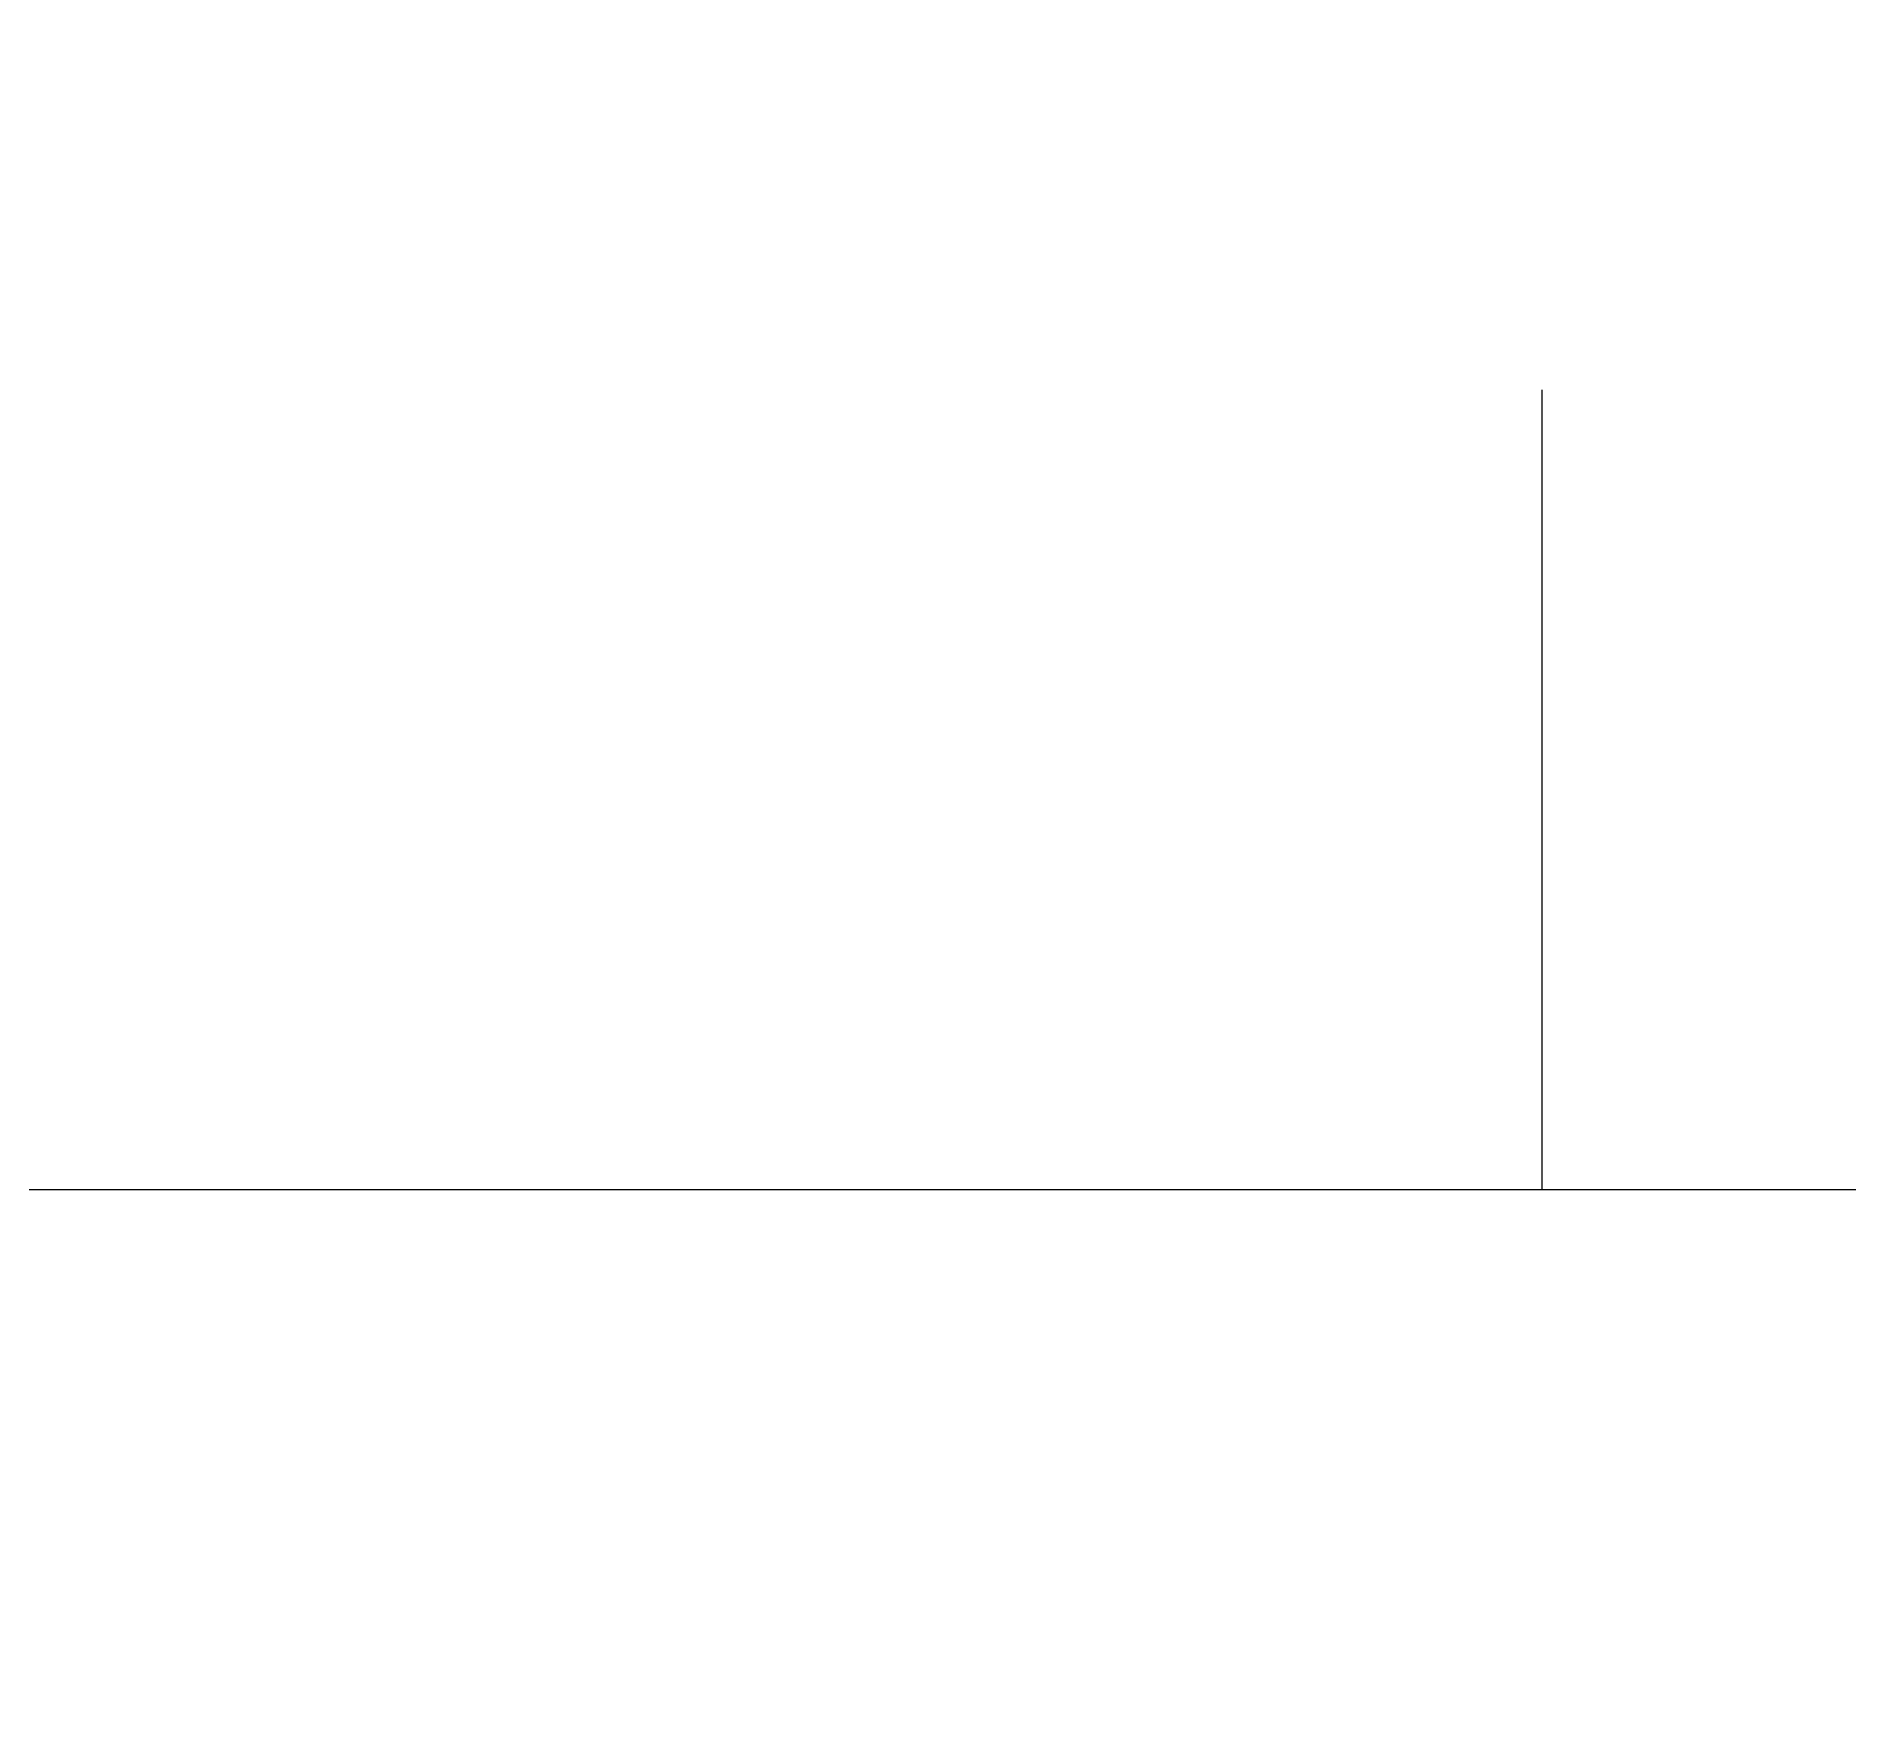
# Model space of a CAD drawing. Extents: x -38 to 2998, y -195 to 11529.
# Drawn here: x 1478.12 to 1518.9, y 1266 to 1303.96 of the extents above; entities that cross this region are included whole.
import ezdxf

# ---------------------------------------------------------------- set-up
doc = ezdxf.new("R2010")
doc.units = 0
doc.header["$MEASUREMENT"] = 0
doc.layers.get('0').update_dxf_attribs({"linetype": 'CONTINUOUS'})
doc.layers.add('DIMENSIONS', color=4, linetype='CONTINUOUS')
doc.dimstyles.get("Standard").update_dxf_attribs({"dimtxt": 0.18, "dimasz": 0.18, "dimexe": 0.18, "dimexo": 0.0625, "dimgap": 0.09, "dimtad": 0, "dimtih": 1, "dimtoh": 1, "dimdec": 4, "dimzin": 0, "dimtxsty": 'STANDARD', "dimcen": 0.09, "dimazin": 3, "dimtfac": 1, "dimtdec": 4, "dimtofl": 0, "dimtmove": 0, "dimatfit": 3, "dimtolj": 1, "dimtzin": 0})

# ---------------------------------------------------------------- blocks, each defined once
blk = doc.blocks.new('*D2508')
at = {"color": 1, "linetype": 'BYBLOCK'}
for points in [[(1345.773, 1282.773), (1344.712, 1281.712), (1337.288, 1274.288), (1336.227, 1273.227)], [(1516.773, 1282.773), (1515.712, 1281.712), (1508.288, 1274.288), (1507.227, 1273.227)]]:
    blk.add_solid(points, dxfattribs=at)
at = {"layer": 'DIMENSIONS', "color": 9, "linetype": 'BYBLOCK'}
for p, q in [((1341, 1278), (1341, 1296)), ((1512, 1278), (1512, 1296))]:
    blk.add_line(p, q, dxfattribs=at)
at = {"layer": 'DIMENSIONS', "color": 0, "linetype": 'BYBLOCK'}
blk.add_line((1341, 1278), (1512, 1278), dxfattribs=at)
at = {"layer": 'DIMENSIONS', "color": 0, "linetype": 'BYBLOCK', "insert": (1426.5, 1290), "char_height": 6, "attachment_point": 5}
blk.add_mtext("\\A1; 14' -3''", dxfattribs=at)
blk = doc.blocks.new('*D2509')
at = {"color": 1, "linetype": 'BYBLOCK'}
for points in [[(1516.773, 1282.773), (1515.712, 1281.712), (1508.288, 1274.288), (1507.227, 1273.227)], [(1738.773, 1282.773), (1737.712, 1281.712), (1730.288, 1274.288), (1729.227, 1273.227)]]:
    blk.add_solid(points, dxfattribs=at)
at = {"layer": 'DIMENSIONS', "color": 9, "linetype": 'BYBLOCK'}
for p, q in [((1512, 1278), (1512, 1296)), ((1734, 1278), (1734, 1296))]:
    blk.add_line(p, q, dxfattribs=at)
at = {"layer": 'DIMENSIONS', "color": 0, "linetype": 'BYBLOCK'}
blk.add_line((1512, 1278), (1734, 1278), dxfattribs=at)
at = {"layer": 'DIMENSIONS', "color": 0, "linetype": 'BYBLOCK', "insert": (1623, 1290), "char_height": 6, "attachment_point": 5}
blk.add_mtext("\\A1; 18' -6''", dxfattribs=at)
blk = doc.blocks.new('*D2978')
at = {"color": 1, "linetype": 'BYBLOCK'}
for points in [[(1345.773, 1282.773), (1344.712, 1281.712), (1337.288, 1274.288), (1336.227, 1273.227)], [(1516.773, 1282.773), (1515.712, 1281.712), (1508.288, 1274.288), (1507.227, 1273.227)]]:
    blk.add_solid(points, dxfattribs=at)
at = {"layer": 'DIMENSIONS', "color": 9, "linetype": 'BYBLOCK'}
for p, q in [((1341, 1278), (1341, 1296)), ((1512, 1278), (1512, 1296))]:
    blk.add_line(p, q, dxfattribs=at)
at = {"layer": 'DIMENSIONS', "color": 0, "linetype": 'BYBLOCK'}
blk.add_line((1341, 1278), (1512, 1278), dxfattribs=at)
at = {"layer": 'DIMENSIONS', "color": 0, "linetype": 'BYBLOCK', "insert": (1426.5, 1290), "char_height": 6, "attachment_point": 5}
blk.add_mtext("\\A1; 14' -3''", dxfattribs=at)
blk = doc.blocks.new('*D2979')
at = {"color": 1, "linetype": 'BYBLOCK'}
for points in [[(1516.773, 1282.773), (1515.712, 1281.712), (1508.288, 1274.288), (1507.227, 1273.227)], [(1738.773, 1282.773), (1737.712, 1281.712), (1730.288, 1274.288), (1729.227, 1273.227)]]:
    blk.add_solid(points, dxfattribs=at)
at = {"layer": 'DIMENSIONS', "color": 9, "linetype": 'BYBLOCK'}
for p, q in [((1512, 1278), (1512, 1296)), ((1734, 1278), (1734, 1296))]:
    blk.add_line(p, q, dxfattribs=at)
at = {"layer": 'DIMENSIONS', "color": 0, "linetype": 'BYBLOCK'}
blk.add_line((1512, 1278), (1734, 1278), dxfattribs=at)
at = {"layer": 'DIMENSIONS', "color": 0, "linetype": 'BYBLOCK', "insert": (1623, 1290), "char_height": 6, "attachment_point": 5}
blk.add_mtext("\\A1; 18' -6''", dxfattribs=at)

msp = doc.modelspace()

# ---------------------------------------------------------------- dimensions: what is measured, and where the dimension line sits
at = {"layer": 'DIMENSIONS'}
for base, p1, p2, picture, middle in [((1512, 1278), (1341, 1266), (1512, 1266), '*D2508', (1426.5, 1266)), ((1512, 1278), (1341, 1266), (1512, 1266), '*D2978', (1426.5, 1266)), ((1734, 1278), (1512, 1266), (1734, 1266), '*D2509', (1623, 1266)), ((1734, 1278), (1512, 1266), (1734, 1266), '*D2979', (1623, 1266))]:
    dim = msp.add_linear_dim(base=base, p1=p1, p2=p2, dimstyle='STANDARD', dxfattribs=at)
    dim.commit()
    dim.dimension.update_dxf_attribs({"geometry": picture, "text_midpoint": middle})

doc.saveas('drawing.dxf')
